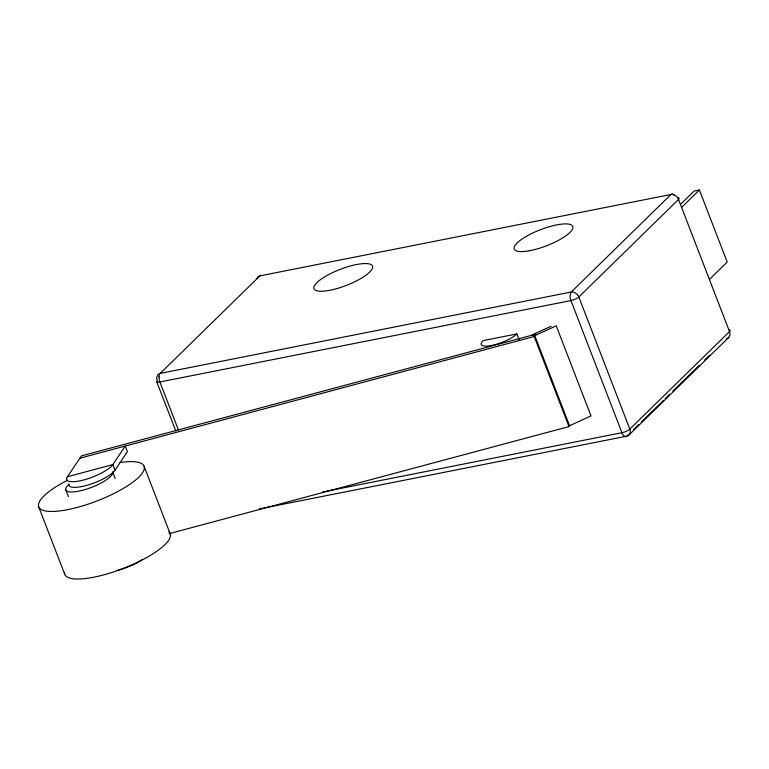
<?xml version="1.0" encoding="UTF-8"?>
<svg xmlns="http://www.w3.org/2000/svg" width="769" height="769" viewBox="0 0 769 769"><rect width="100%" height="100%" fill="white"/><g stroke="black" fill="none" stroke-linecap="round" stroke-linejoin="round"><path stroke-width="1.15" d="M256.654 278.916L257.73 277.032A5.96 4.835 45.6 0 1 259.893 275.879A5.96 3.076 78.8 0 1 261.354 275.379L262.066 275.61M68.835 483.951A25.098 6.873 -21.1 0 0 88.185 484.951A25.098 6.873 -21.1 0 0 115.014 470.205L127.433 451.682L125.26 446.049L112.841 464.572A25.098 6.873 -21.1 0 1 83.908 479.914A25.098 6.873 -21.1 0 1 67.412 476.742L81.495 455.854L535.762 334.188L534.205 336.505L79.832 458.218M169.17 533.667L568.964 426.593L569.55 425.709L534.791 335.63M629.196 434.821L728.887 337.303M680.594 204.256L694.128 191.029L699.396 189.981L727.205 262.046L709.451 279.416M681.642 207.351L699.396 189.981M628.571 434.485L626.87 436.148A5.96 3.076 78.8 0 1 625.399 436.657L623.621 435.581A7.017 3.624 78.8 0 1 621.929 432.707L570.944 300.583A7.017 3.624 78.8 0 1 570.098 296.882L570.3 293.864A5.96 3.076 78.8 0 1 571.252 292.009L670.943 194.49A5.96 3.076 78.8 0 1 672.404 193.99L674.192 195.066M633.685 429.477L638.799 424.478M641.356 421.979L663.503 400.303M665.214 398.64L669.472 394.468M672.875 391.133L699.29 365.294M704.404 360.296L709.518 355.297M551.171 326.21L532.033 334.957L533.907 336.034L556.227 325.825L590.996 415.904L568.666 426.122M67.412 476.742L112.841 464.572L115.014 470.205M516.874 333.919L483.143 340.6A20.081 5.498 -21.1 0 0 491.612 345.473A20.081 5.498 -21.1 0 0 516.874 333.919L519.046 339.552M322.769 491.939L621.929 432.707A6.277 1.721 -21.1 0 0 629.821 429.102L729.512 331.574A6.277 1.721 -21.1 0 0 729.32 329.901M259.393 508.905L626.87 436.148A5.96 4.835 45.6 0 0 629.023 434.994L630.224 432.553A7.017 5.691 45.6 0 0 629.821 429.102L578.836 296.978A7.056 5.719 45.6 0 0 577.183 294.335L573.934 292.21A5.96 4.835 45.6 0 0 571.252 292.009L160.202 373.407A5.96 4.835 45.6 0 0 158.039 374.551L156.838 376.993A7.017 5.691 45.6 0 0 157.251 380.453A6.277 1.721 -21.1 0 0 159.894 381.972L178.475 430.121M156.674 381.684L175.774 430.871M534.205 336.505L568.964 426.593M144.063 466.149L170.141 533.705M115.206 478.501L112.639 471.839A25.098 6.873 -21.1 0 1 84.273 489.815A25.098 6.873 -21.1 0 1 68.95 484.335M65.826 489.959L68.393 496.62M38.738 506.915L64.807 574.481M119.416 462.65A56.473 15.476 -21.1 0 1 130.538 483.836A56.473 15.476 -21.1 0 1 49.187 511.395A56.473 15.476 -21.1 0 1 67.585 480.212M168.776 531.869A56.473 15.476 -21.1 0 1 123.251 568.445A56.473 15.476 -21.1 0 1 64.519 572.232M142.207 559.592A25.098 6.873 -21.1 0 1 116.657 570.511M678.008 197.739A6.277 1.721 -21.1 0 1 678.527 199.459L729.512 331.574A7.017 5.691 45.6 0 1 729.925 335.034L728.724 337.476A5.96 4.835 45.6 0 1 726.561 338.629M159.02 376.973L159.125 378.934A7.056 3.643 78.8 0 0 159.894 381.972L570.944 300.583A6.277 1.721 -21.1 0 0 578.836 296.978L678.527 199.459A7.017 5.691 45.6 0 0 676.403 196.335L673.625 194.682A5.96 4.835 45.6 0 0 670.943 194.49L259.893 275.879L160.202 373.407A5.96 3.076 78.8 0 0 159.25 375.253L159.02 376.973M529.187 250.8A31.375 8.594 -21.1 0 0 572.943 227.211A31.375 8.594 -21.1 0 0 528.409 235.208A31.375 8.594 -21.1 0 0 529.187 250.8M328.93 290.451A31.375 8.594 -21.1 0 0 372.686 266.862A31.375 8.594 -21.1 0 0 328.152 274.86A31.375 8.594 -21.1 0 0 328.93 290.451"/></g></svg>
